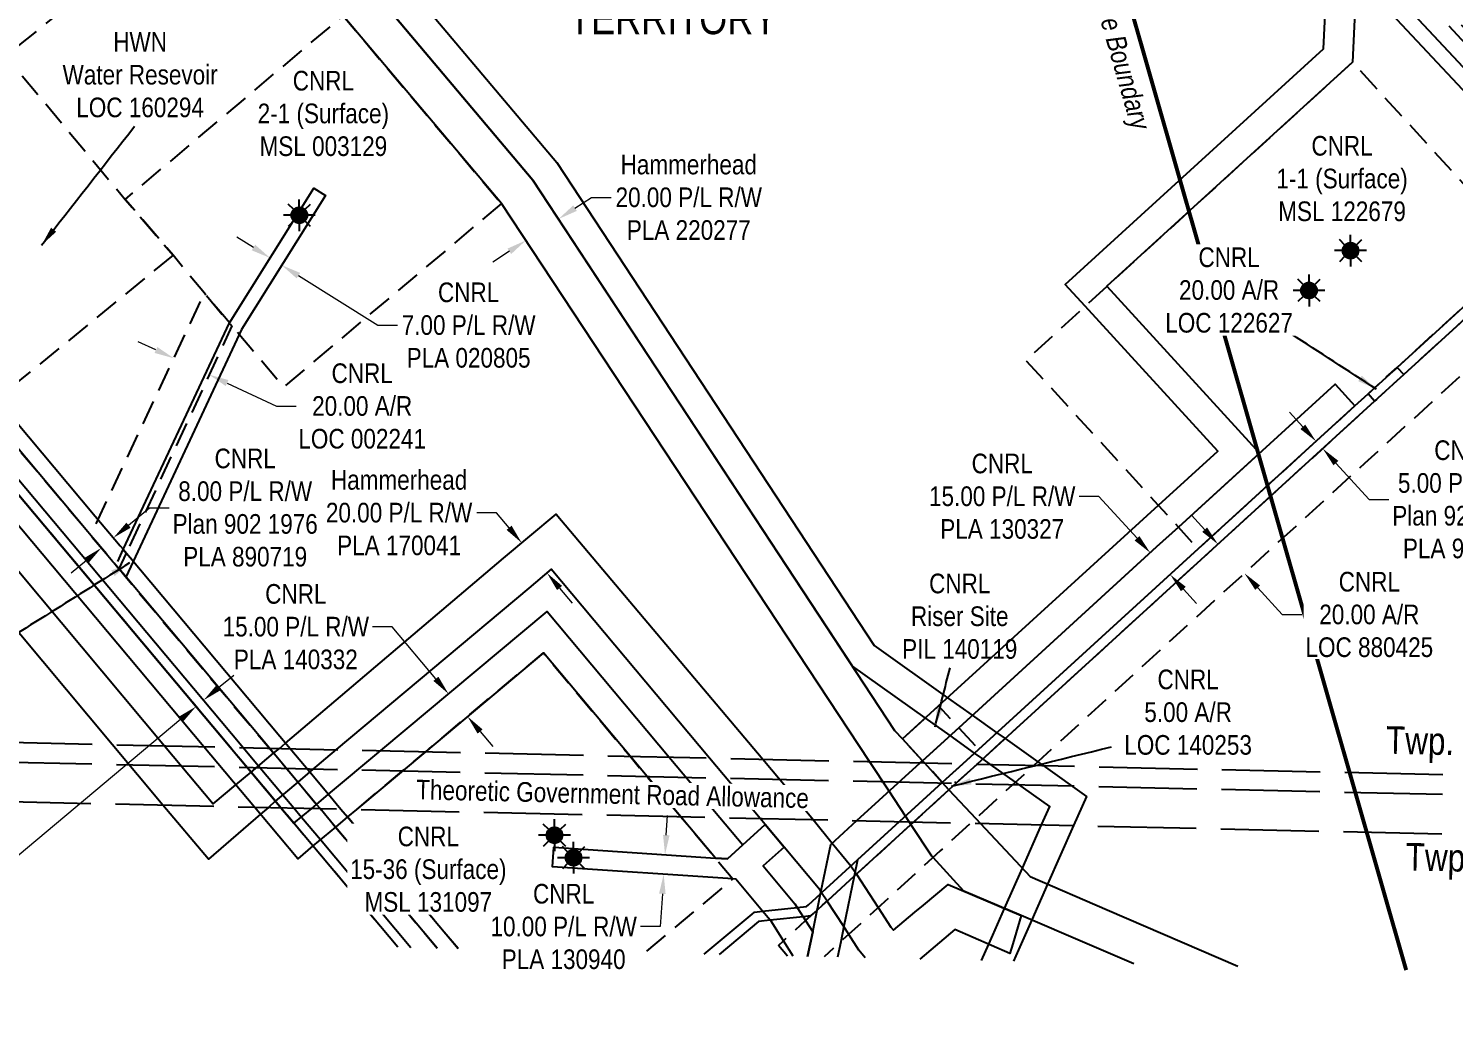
# Model space of a CAD drawing. Extents: x 402981 to 415543, y 6059617 to 6063944.
# Drawn here: x 405491 to 406216, y 6059617 to 6060123 of the extents above; entities that cross this region are included whole.
import ezdxf

# ---------------------------------------------------------------- set-up
doc = ezdxf.new("R2010")
doc.units = 0
doc.header["$LTSCALE"] = 5
doc.header["$PDMODE"] = 34
doc.header["$PDSIZE"] = 5
for name, pattern in [('DASHDOT2', [12.7, 6.35, -3.175, 0, -3.175]), ('foc-ACCESSROAD', [3.75, 2.5, -1.25]), ('foc-UNSURVEYED', [12.5, 10, -2.5])]:
    doc.linetypes.add(name, pattern=pattern)
doc.layers.get('Defpoints').update_dxf_attribs({"color": 9})
for name, color, linetype in [('AS-WILDLIFE', 131, 'DASHDOT2'), ('D-TXT', 6, 'Continuous'), ('F-AR', 190, 'foc-ACCESSROAD'), ('F-RW', 190, 'Continuous'), ('F-WS', 190, 'foc-ACCESSROAD'), ('F-WS-S', 190, 'Continuous'), ('L-ROAD-T', 7, 'Continuous'), ('L-UNS-T', 3, 'Continuous'), ('L-USEC', 7, 'foc-UNSURVEYED')]:
    doc.layers.add(name, color=color, linetype=linetype)
for name, color, linetype, lineweight in [('F-AR-T', 190, 'Continuous', 9), ('F-RW-T', 190, 'Continuous', 9), ('F-WS-T', 190, 'Continuous', 9)]:
    doc.layers.add(name, color=color, linetype=linetype, lineweight=lineweight)
doc.styles.add('240', font='ARIALN.TTF', dxfattribs={"height": 30})
doc.styles.add('80CG', font='ARIALN.TTF', dxfattribs={"height": 10})
doc.styles.add('80L', font='ARIALN.TTF', dxfattribs={"height": 10})
doc.dimstyles.new('Compass 5 000', dxfattribs={"dimscale": 5, "dimtxt": 9, "dimasz": 2, "dimexe": 0.2, "dimexo": 0.0625, "dimgap": 0.5, "dimtad": 0, "dimtih": 1, "dimtoh": 1, "dimzin": 0, "dimdsep": 46, "dimtxsty": '80CG', "dimcen": 0.1, "dimse1": 1, "dimse2": 1, "dimclrd": 256, "dimclrt": 256, "dimaunit": 1, "dimadec": 4, "dimazin": 0, "dimtfac": 0.06, "dimtofl": 0, "dimtmove": 0, "dimatfit": 1, "dimfxl": 0.2, "dimtolj": 1, "dimtzin": 0, "dimlwd": -1, "dimarcsym": 0})

# ---------------------------------------------------------------- blocks, each defined once
blk = doc.blocks.new('*D529')
at = {"layer": 'Defpoints', "color": 0, "transparency": 16777216}
for p in [(405561.64, 6059947.38), (405583.08, 6059946.35), (405579.66, 6059938.99)]:
    blk.add_point(p, dxfattribs=at)
at = {"layer": 'F-AR-T', "transparency": 16777216}
for p, q in [((405555.99, 6059958.95), (405546.92, 6059963.17)), ((405592.15, 6059942.13), (405617.39, 6059930.38)), ((405617.39, 6059930.38), (405627.39, 6059930.38))]:
    blk.add_line(p, q, dxfattribs=at)
for points in [[(405556.69, 6059960.46), (405555.29, 6059957.44), (405565.06, 6059954.73)], [(405592.85, 6059943.64), (405591.45, 6059940.62), (405583.08, 6059946.35)]]:
    blk.add_solid(points, dxfattribs=at)
at = {"layer": 'F-AR-T', "transparency": 16777216, "insert": (405660.9, 6059930.38), "char_height": 10, "attachment_point": 5, "style": '80CG'}
blk.add_mtext('\\A1;CNRL\\P20.00 A/R\\PLOC 002241', dxfattribs=at)
blk = doc.blocks.new('*D546')
at = {"layer": 'Defpoints', "color": 0, "transparency": 16777216}
for p in [(405557.37, 6059800.08), (405561.2, 6059803.29), (405580.2, 6059780.64)]:
    blk.add_point(p, dxfattribs=at)
at = {"layer": 'F-RW-T', "color": 14, "transparency": 16777216}
for p, q in [((405587.86, 6059787.06), (405595.52, 6059793.49)), ((405568.7, 6059771), (405475.74, 6059693.05)), ((405475.74, 6059693.05), (405465.74, 6059693.05))]:
    blk.add_line(p, q, dxfattribs=at)
for points in [[(405586.79, 6059788.34), (405588.93, 6059785.79), (405580.2, 6059780.64)], [(405567.63, 6059772.28), (405569.77, 6059769.72), (405576.36, 6059777.43)]]:
    blk.add_solid(points, dxfattribs=at)
at = {"layer": 'F-RW-T', "color": 14, "transparency": 16777216, "insert": (405413.86, 6059693.05), "char_height": 10, "attachment_point": 5, "style": '80CG'}
blk.add_mtext('\\A1;Hammerhead\\P5.00 Waterline R/W\\PLOC 210892', dxfattribs=at)
blk = doc.blocks.new('*D562')
at = {"layer": 'Defpoints', "color": 0, "transparency": 16777216}
for p in [(406094.26, 6059858.17), (406096.35, 6059860.08), (406107.75, 6059843.41)]:
    blk.add_point(p, dxfattribs=at)
at = {"layer": 'F-AR-T', "transparency": 16777216}
for p, q in [((406089.61, 6059867.46), (406082.86, 6059874.85)), ((406116.58, 6059837.93), (406129.07, 6059824.26)), ((406129.07, 6059824.26), (406139.07, 6059824.26))]:
    blk.add_line(p, q, dxfattribs=at)
for points in [[(406090.84, 6059868.59), (406088.38, 6059866.34), (406096.35, 6059860.08)], [(406117.81, 6059839.06), (406115.35, 6059836.81), (406109.84, 6059845.31)]]:
    blk.add_solid(points, dxfattribs=at)
at = {"layer": 'F-AR-T', "transparency": 16777216, "insert": (406173.4, 6059824.26), "char_height": 10, "attachment_point": 5, "style": '80CG', "bg_fill": 3, "box_fill_scale": 1.1, "bg_fill_color": 256, "bg_fill_true_color": 13158600, "bg_fill_transparency": 0}
blk.add_mtext('\\A1;CNRL\\P20.00 A/R\\PLOC 880425', dxfattribs=at)
blk = doc.blocks.new('*D582')
at = {"layer": 'Defpoints', "color": 0, "transparency": 16777216}
for p in [(405619.99, 6060002.1), (405607.01, 6059994.54), (405612.94, 6059990.83)]:
    blk.add_point(p, dxfattribs=at)
at = {"layer": 'F-RW-T', "transparency": 16777216}
for p, q in [((405605.57, 6060011.11), (405597.09, 6060016.41)), ((405628.47, 6059996.8), (405668.82, 6059971.57)), ((405668.82, 6059971.57), (405678.82, 6059971.57))]:
    blk.add_line(p, q, dxfattribs=at)
for points in [[(405606.46, 6060012.52), (405604.69, 6060009.7), (405614.05, 6060005.81)], [(405629.35, 6059998.21), (405627.58, 6059995.39), (405619.99, 6060002.1)]]:
    blk.add_solid(points, dxfattribs=at)
at = {"layer": 'F-RW-T', "transparency": 16777216, "insert": (405715.07, 6059971.57), "char_height": 10, "attachment_point": 5, "style": '80CG'}
blk.add_mtext('\\A1;CNRL\\P7.00 P/L R/W\\PPLA 020805', dxfattribs=at)
blk = doc.blocks.new('*D594')
at = {"layer": 'Defpoints', "color": 0, "transparency": 16777216}
for p in [(406061.93, 6059855.7), (406047.93, 6059842.92), (406058.03, 6059831.85)]:
    blk.add_point(p, dxfattribs=at)
at = {"layer": 'F-RW-T', "transparency": 16777216}
for p, q in [((406035.68, 6059884.44), (406025.68, 6059884.44)), ((406055.18, 6059863.09), (406035.68, 6059884.44)), ((406078.78, 6059837.25), (406085.52, 6059829.87))]:
    blk.add_line(p, q, dxfattribs=at)
for points in [[(406056.41, 6059864.21), (406053.95, 6059861.96), (406061.93, 6059855.7)], [(406080.01, 6059838.38), (406077.55, 6059836.13), (406072.03, 6059844.64)]]:
    blk.add_solid(points, dxfattribs=at)
at = {"layer": 'F-RW-T', "transparency": 16777216, "insert": (405986.59, 6059884.44), "char_height": 10, "attachment_point": 5, "style": '80CG'}
blk.add_mtext('\\A1;CNRL\\P15.00 P/L R/W\\PPLA 130327', dxfattribs=at)
blk = doc.blocks.new('*D607')
at = {"layer": 'Defpoints', "color": 0, "transparency": 16777216}
for p in [(405733.17, 6059807.63), (405742.81, 6059796.13), (405704.84, 6059783.89)]:
    blk.add_point(p, dxfattribs=at)
at = {"layer": 'F-RW-T', "transparency": 16777216}
for p, q in [((405676.22, 6059818.04), (405666.22, 6059818.04)), ((405698.42, 6059791.55), (405676.22, 6059818.04)), ((405720.9, 6059764.73), (405727.33, 6059757.06))]:
    blk.add_line(p, q, dxfattribs=at)
for points in [[(405699.7, 6059792.62), (405697.14, 6059790.48), (405704.84, 6059783.89)], [(405722.18, 6059765.8), (405719.63, 6059763.65), (405714.48, 6059772.39)]]:
    blk.add_solid(points, dxfattribs=at)
at = {"layer": 'F-RW-T', "transparency": 16777216, "insert": (405627.14, 6059818.04), "char_height": 10, "attachment_point": 5, "style": '80CG'}
blk.add_mtext('\\A1;CNRL\\P15.00 P/L R/W\\PPLA 140332', dxfattribs=at)
blk = doc.blocks.new('*D616')
at = {"layer": 'Defpoints', "color": 0, "transparency": 16777216}
for p in [(405740.1, 6059859.11), (405742.08, 6059860.76), (405752.94, 6059843.79)]:
    blk.add_point(p, dxfattribs=at)
at = {"layer": 'F-RW-T', "transparency": 16777216}
for p, q in [((405729.23, 6059876.09), (405719.23, 6059876.09)), ((405735.65, 6059868.43), (405729.23, 6059876.09)), ((405761.35, 6059837.78), (405767.77, 6059830.12))]:
    blk.add_line(p, q, dxfattribs=at)
for points in [[(405736.93, 6059869.5), (405734.37, 6059867.36), (405742.08, 6059860.76)], [(405762.62, 6059838.85), (405760.07, 6059836.71), (405754.92, 6059845.45)]]:
    blk.add_solid(points, dxfattribs=at)
at = {"layer": 'F-RW-T', "transparency": 16777216, "insert": (405679.69, 6059876.09), "char_height": 10, "attachment_point": 5, "style": '80CG'}
blk.add_mtext('\\A1;Hammerhead\\P20.00 P/L R/W\\PPLA 170041', dxfattribs=at)
blk = doc.blocks.new('*D644')
at = {"layer": 'Defpoints', "color": 0, "transparency": 16777216}
for p in [(405534.34, 6059863.33), (405544.87, 6059850.77), (405538.74, 6059845.63)]:
    blk.add_point(p, dxfattribs=at)
at = {"layer": 'F-RW-T', "transparency": 16777216}
for p, q in [((405542.01, 6059869.75), (405552.64, 6059878.67)), ((405552.64, 6059878.67), (405562.64, 6059878.67)), ((405520.55, 6059851.76), (405512.89, 6059845.34))]:
    blk.add_line(p, q, dxfattribs=at)
for points in [[(405540.93, 6059871.03), (405543.08, 6059868.47), (405534.34, 6059863.33)], [(405519.48, 6059853.04), (405521.62, 6059850.48), (405528.21, 6059858.19)]]:
    blk.add_solid(points, dxfattribs=at)
at = {"layer": 'F-RW-T', "transparency": 16777216, "insert": (405601.38, 6059878.67), "char_height": 10, "attachment_point": 5, "style": '80CG'}
blk.add_mtext('\\A1;CNRL\\P8.00 P/L R/W\\PPlan 902 1976\\PPLA 890719', dxfattribs=at)
blk = doc.blocks.new('*D647')
at = {"layer": 'Defpoints', "color": 0, "transparency": 16777216}
for p in [(406142.87, 6059909.34), (406149.65, 6059908.76), (406146.24, 6059905.65)]:
    blk.add_point(p, dxfattribs=at)
at = {"layer": 'F-RW-T', "transparency": 16777216}
for p, q in [((406139.54, 6059919.84), (406132.79, 6059927.22)), ((406156.4, 6059901.38), (406173.31, 6059882.86)), ((406173.31, 6059882.86), (406183.31, 6059882.86))]:
    blk.add_line(p, q, dxfattribs=at)
for points in [[(406140.77, 6059920.96), (406138.31, 6059918.71), (406146.28, 6059912.45)], [(406157.63, 6059902.5), (406155.16, 6059900.26), (406149.65, 6059908.76)]]:
    blk.add_solid(points, dxfattribs=at)
at = {"layer": 'F-RW-T', "transparency": 16777216, "insert": (406222.01, 6059882.86), "char_height": 10, "attachment_point": 5, "style": '80CG'}
blk.add_mtext('\\A1;CNRL\\P5.00 P/L R/W\\PPlan 922 0802\\PPLA 900203', dxfattribs=at)
blk = doc.blocks.new('*D658')
at = {"layer": 'Defpoints', "color": 0, "transparency": 16777216}
for p in [(405789.14, 6059703.8), (405788.46, 6059693.82), (405814.32, 6059692.07)]:
    blk.add_point(p, dxfattribs=at)
at = {"layer": 'F-RW-T', "transparency": 16777216}
for p, q in [((405815.67, 6059712.03), (405816.35, 6059722)), ((405813.65, 6059682.1), (405812.52, 6059665.41)), ((405812.52, 6059665.41), (405802.52, 6059665.41))]:
    blk.add_line(p, q, dxfattribs=at)
for points in [[(405814.01, 6059712.14), (405817.33, 6059711.91), (405815, 6059702.05)], [(405811.98, 6059682.21), (405815.31, 6059681.98), (405814.32, 6059692.07)]]:
    blk.add_solid(points, dxfattribs=at)
at = {"layer": 'F-RW-T', "transparency": 16777216, "insert": (405763.43, 6059665.41), "char_height": 10, "attachment_point": 5, "style": '80CG'}
blk.add_mtext('\\A1;CNRL\\P10.00 P/L R/W\\PPLA 130940', dxfattribs=at)
blk = doc.blocks.new('GAS')
h = blk.add_hatch(color=255)
h.dxf.hatch_style = 1
edge = h.paths.add_edge_path()
edge.add_arc((0, 0), 0.9, 0, 360)
for p, q in [((0, 0.81), (0, 1.62)), ((-0.81, 0), (-1.62, 0)), ((-0.57, 0.57), (-1.14, 1.14)), ((0.57, 0.57), (1.14, 1.14)), ((1.62, 0), (0.81, 0)), ((-0.57, -0.57), (-1.14, -1.14)), ((0, -0.81), (0, -1.62)), ((1.14, -1.14), (0.57, -0.57))]:
    blk.add_line(p, q)
blk.add_circle((0, 0), 0.8)
blk = doc.blocks.new('*D807')
at = {"layer": 'Defpoints', "color": 0, "transparency": 16777216}
for p in [(405760.83, 6060025.64), (405764.31, 6060020.36), (405747.63, 6060009.4)]:
    blk.add_point(p, dxfattribs=at)
at = {"layer": 'F-RW-T', "transparency": 16777216}
for p, q in [((405769.19, 6060031.13), (405777.55, 6060036.62)), ((405777.55, 6060036.62), (405787.55, 6060036.62)), ((405735.8, 6060009.2), (405727.45, 6060003.71))]:
    blk.add_line(p, q, dxfattribs=at)
for points in [[(405768.28, 6060032.52), (405770.11, 6060029.74), (405760.83, 6060025.64)], [(405734.89, 6060010.59), (405736.72, 6060007.8), (405744.16, 6060014.69)]]:
    blk.add_solid(points, dxfattribs=at)
at = {"layer": 'F-RW-T', "transparency": 16777216, "insert": (405827.09, 6060036.62), "char_height": 10, "attachment_point": 5, "style": '80CG'}
blk.add_mtext('\\A1;Hammerhead\\P20.00 P/L R/W\\PPLA 220277', dxfattribs=at)

msp = doc.modelspace()

# ---------------------------------------------------------------- linework, layer by layer
at = {"layer": 'AS-WILDLIFE', "const_width": 2, "flags": 128}
msp.add_lwpolyline([(406192.141, 6059643.266), (406010.929, 6060276.587), (406003.556, 6060330.98)], dxfattribs=at)
at = {"layer": 'F-AR', "color": 160, "flags": 128}
msp.add_lwpolyline([(406382.674, 6060114.795), (406296.228, 6060035.875), (406124.9, 6060219.001), (406118.327, 6060212.851), (405811.529, 6060540.756), (405647.636, 6060405.378), (405620.999, 6060434.294), (405616.125, 6060449.796), (405622.265, 6060461.476), (405712.983, 6060537.918), (405716.203, 6060534.096), (405626.086, 6060458.46), (405621.496, 6060449.272), (405625.25, 6060436.662), (405647.766, 6060412.595), (405811.983, 6060546.283), (406118.562, 6060219.915), (406125.135, 6060226.065), (406296.505, 6060042.895), (406382.817, 6060121.693)], dxfattribs=at)
at = {"layer": 'F-AR', "flags": 128}
for points in [[(405679.092, 6059654.914), (405635.845, 6059706.491), (405626.205, 6059717.988), (405619.518, 6059725.958), (405616.565, 6059729.482), (405593.734, 6059756.709), (405476.397, 6059896.651), (405347.906, 6060049.885), (405328.634, 6060072.871), (405312.535, 6060092.072), (405311.571, 6060093.224), (405303.271, 6060103.121), (405300.343, 6060106.614), (405290.029, 6060118.915), (405277.658, 6060133.661), (405265.525, 6060148.139), (405272.943, 6060162.626), (405276.998, 6060157.789), (405285.972, 6060147.087), (405292.5, 6060139.3), (405299.666, 6060130.753), (405308.683, 6060120), (405315.149, 6060112.288), (405318.524, 6060108.263), (405373.54, 6060042.65), (405383.287, 6060031.022), (405396.52, 6060015.244), (405406.158, 6060003.75), (405476.873, 6059919.417), (405521.349, 6059866.373), (405534.086, 6059851.182), (405535.502, 6059849.493), (405539.044, 6059845.27), (405539.483, 6059844.746), (405544.441, 6059838.833), (405613.681, 6059756.26), (405628.057, 6059739.113), (405637.696, 6059727.618), (405639.46, 6059725.509), (405643.965, 6059720.142), (405647.341, 6059716.115), (405699.036, 6059654.461)], [(405877.247, 6059650.415), (405872.713, 6059655.829), (405875.283, 6059658.177), (405886.529, 6059668.447), (405889.206, 6059670.893), (405892.433, 6059673.839), (405894.885, 6059676.08), (405897.773, 6059678.718), (405911.277, 6059691.05), (405941.563, 6059718.705), (405959.472, 6059735.068), (405963.164, 6059738.44), (405973.802, 6059748.151), (406176.105, 6059932.924), (406190.869, 6059946.411), (406255.859, 6060005.771), (406280.869, 6060028.613), (406286.173, 6060033.458), (406296.505, 6060042.895), (406311.618, 6060056.699), (406382.817, 6060121.727)], [(406378.359, 6059906.37), (406310.003, 6059978.668), (406284.904, 6060005.215), (406280.297, 6060001.007), (406269.346, 6059991.004), (406171.008, 6059901.184), (406002.743, 6059747.501), (405970.503, 6059718.054), (405955.06, 6059703.957), (405904.407, 6059657.693), (405895.977, 6059649.99)]]:
    msp.add_lwpolyline(points, dxfattribs=at)
for points in [[(405564.65, 6060007.163), (405477.213, 6059935.742), (405475.086, 6059934.001), (405412.322, 6060008.859), (405406.158, 6060003.75), (405396.52, 6060015.245), (405402.66, 6060020.383), (405389.381, 6060036.216), (405479.462, 6060108.666), (405480.791, 6060107.071), (405540.334, 6060035.632), (405564.65, 6060007.163)], [(405540.845, 6059855.571), (405537.12, 6059847.564), (405535.594, 6059849.385), (405534.086, 6059851.182), (405522.844, 6059864.59), (405526.587, 6059872.579), (405580.586, 6059987.829), (405590.786, 6059975.776), (405593.367, 6059972.721), (405594.648, 6059971.203), (405540.845, 6059855.571)], [(406190.868, 6059946.412), (406176.105, 6059932.924), (406172.734, 6059936.613), (406187.497, 6059950.1), (406190.868, 6059946.412)], [(405963.165, 6059738.44), (405959.472, 6059735.067), (405956.102, 6059738.755), (405959.795, 6059742.129), (405963.165, 6059738.44)]]:
    msp.add_lwpolyline(points, close=True, dxfattribs=at)
at = {"layer": 'F-RW'}
for points in [[(405146.559, 6061365.762), (405211.312, 6060998.936), (405236.588, 6060861.443), (405241.138, 6060836.695), (405279.365, 6060628.772), (405292.376, 6060557.959), (405310.44, 6060459.662), (405348.943, 6060467.401), (405485.77, 6060345.535), (405488.278, 6060343.301), (405495.975, 6060336.446), (405522.367, 6060312.94), (405747.825, 6060045.441), (405931.847, 6059765.325), (405935.828, 6059760.95), (405945.993, 6059749.822), (405946.97, 6059748.753), (405956.102, 6059738.756), (405959.472, 6059735.068), (405973.144, 6059720.466), (405975.5, 6059717.942), (406000.847, 6059690.876), (406040, 6059673.927), (406106.541, 6059645.209)], [(406256.934, 6060053), (406166.816, 6060149.315), (405803.337, 6060537.805), (405803.861, 6060546.449), (405805.134, 6060567.466), (406055.814, 6060777.53), (406061.094, 6060781.955), (406133.574, 6060842.692), (406145.072, 6060852.327), (406157.292, 6060862.565), (406172.91, 6060875.657), (406180.722, 6060882.207), (406188.499, 6060888.722), (406300.621, 6060982.681)], [(406300.401, 6060972.062), (406192.439, 6060881.586), (406184.646, 6060875.056), (406176.834, 6060868.509), (406161.215, 6060855.415), (406150.211, 6060846.195), (406138.715, 6060836.562), (405812.91, 6060563.547), (405811.864, 6060546.269), (405811.529, 6060540.756), (406281.082, 6060038.9)], [(406281.081, 6060038.9), (405811.529, 6060540.756), (405811.864, 6060546.269), (405812.91, 6060563.547), (406138.716, 6060836.56), (406150.212, 6060846.194), (406161.215, 6060855.414), (406176.834, 6060868.508), (406184.647, 6060875.054), (406192.44, 6060881.584), (406300.401, 6060972.062)], [(405293.395, 6060635.388), (405307.681, 6060557.615), (405315.011, 6060517.721), (405486.182, 6060365.255), (405501.053, 6060352.008), (405508.75, 6060345.153), (405533.138, 6060323.43), (405759.884, 6060054.396), (405921.416, 6059808.52), (405958.778, 6059781.952), (405971.372, 6059772.997), (405983.865, 6059764.113), (405988.034, 6059761.149), (406004.706, 6059749.293), (406007.364, 6059747.395), (406029.429, 6059731.712), (406022.877, 6059716.877), (406009.694, 6059687.045), (406001.627, 6059668.786), (405995.576, 6059655.09), (405993.537, 6059650.475), (405992.356, 6059647.802)], [(406053.499, 6059646.414), (406032.117, 6059655.645), (406029.82, 6059656.635), (405996.226, 6059671.115), (405967.034, 6059683.436), (405951.372, 6059700.589), (405950.808, 6059701.207), (405940.134, 6059717.4), (405939.233, 6059718.757), (405937.349, 6059721.623), (405928.996, 6059734.293), (405919.044, 6059749.381), (405731.745, 6060033.504), (405651.192, 6060129.07), (405508.005, 6060298.956), (405485.221, 6060319.254), (405478.949, 6060324.841), (405471.254, 6060331.697), (405343.157, 6060445.822), (405294.477, 6060436.012), (405271.972, 6060558.417), (405259.706, 6060625.135)], [(405976.123, 6059648.17), (405979.767, 6059656.421), (405981.802, 6059661.028), (405987.823, 6059674.661), (405996.864, 6059695.129), (406006.633, 6059717.242), (406010.763, 6059726.598), (405993.385, 6059738.954), (405980.657, 6059747.995), (405976.712, 6059750.809), (405972.544, 6059753.773), (405960.048, 6059762.656), (405947.452, 6059771.612), (405910.415, 6059797.947), (405747.825, 6060045.441), (405522.367, 6060312.94), (405495.975, 6060336.446), (405488.278, 6060343.301), (405485.77, 6060345.535), (405348.942, 6060467.4), (405301.205, 6060509.918), (405292.377, 6060557.959), (405279.366, 6060628.772)], [(406166.816, 6060149.316), (406164.823, 6060105.445), (406039.9, 6059991.361), (406117.471, 6059906.435), (406076.232, 6059868.769), (406065.164, 6059858.661), (405964.439, 6059766.667), (405964.439, 6059766.667), (405945.993, 6059749.82), (405935.799, 6059760.975), (405954.248, 6059777.818), (406066.108, 6059879.897), (406096.224, 6059907.463), (406028.837, 6059981.242), (406018.686, 6059992.357), (406150.122, 6060112.331), (406151.546, 6060143.686)], [(406382.817, 6060121.727), (406311.618, 6060056.699), (406296.505, 6060042.895), (406286.173, 6060033.458), (406280.869, 6060028.613), (406255.859, 6060005.771), (406190.868, 6059946.412), (406176.105, 6059932.924), (405973.802, 6059748.151), (405963.165, 6059738.44), (405959.472, 6059735.067), (405941.563, 6059718.705), (405911.278, 6059691.049), (405897.773, 6059678.717), (405894.885, 6059676.079), (405892.433, 6059673.839), (405889.206, 6059670.893), (405885.249, 6059670.461), (405868.525, 6059668.637), (405862.522, 6059667.983), (405842.509, 6059651.204)], [(405834.932, 6059651.376), (405859.31, 6059671.815), (405860.471, 6059672.788), (405864.684, 6059673.247), (405882.261, 6059675.163), (405887.039, 6059675.684), (405887.985, 6059676.548), (405894.151, 6059682.178), (405895.052, 6059683), (405912.994, 6059699.386), (405934.333, 6059718.867), (405956.102, 6059738.755), (405959.795, 6059742.129), (405966.566, 6059748.314), (405974.548, 6059755.603), (406086.337, 6059857.702), (406166.075, 6059930.532), (406172.734, 6059936.613), (406187.497, 6059950.1), (406252.488, 6060009.462)], [(405887.562, 6059650.181), (405890.149, 6059662.748), (405892.433, 6059673.839), (405892.922, 6059676.213), (405894.151, 6059682.178), (405894.499, 6059683.87), (405899.301, 6059707.179), (405912.641, 6059719.355), (405944.883, 6059748.801), (405945.993, 6059749.819), (405964.44, 6059766.666), (406065.164, 6059858.662), (406076.231, 6059868.769), (406155.959, 6059941.589), (406166.075, 6059930.532), (406086.337, 6059857.702), (405974.548, 6059755.603), (405966.566, 6059748.314), (405959.795, 6059742.129), (405956.102, 6059738.755), (405934.333, 6059718.867), (405912.994, 6059699.386), (405911.278, 6059691.049), (405906.053, 6059665.685), (405904.407, 6059657.693), (405902.856, 6059649.834)], [(405477.127, 6059931.562), (405525.091, 6059874.361), (405537.829, 6059859.169), (405539.245, 6059857.48), (405542.787, 6059853.256), (405624.315, 6059756.02), (405634.186, 6059744.25), (405643.826, 6059732.755), (405650.1, 6059725.269), (405653.473, 6059721.248), (405709.677, 6059654.22)], [(405699.036, 6059654.461), (405647.341, 6059716.115), (405643.965, 6059720.142), (405639.46, 6059725.509), (405637.696, 6059727.619), (405628.058, 6059739.114), (405613.681, 6059756.26), (405539.043, 6059845.268), (405535.502, 6059849.492), (405534.086, 6059851.181), (405521.348, 6059866.372), (405476.873, 6059919.417)], [(405476.398, 6059896.651), (405593.734, 6059756.709), (405616.565, 6059729.482), (405619.519, 6059725.958), (405626.205, 6059717.988), (405635.296, 6059725.603), (405637.696, 6059727.619), (405643.826, 6059732.755), (405670.355, 6059754.981), (405754.97, 6059825.897), (405817.175, 6059751.674), (405842.95, 6059720.923), (405854.569, 6059707.069), (405846.718, 6059699.901), (405840.683, 6059700.31), (405823.019, 6059721.373), (405797.239, 6059752.123), (405753.109, 6059804.767), (405693.111, 6059754.469), (405658.06, 6059725.089), (405653.473, 6059721.249), (405647.341, 6059716.115), (405635.844, 6059706.491), (405628.081, 6059699.992), (405618.447, 6059711.488), (405608.811, 6059722.984), (405606.061, 6059726.262), (405580.289, 6059757.013), (405476.078, 6059881.361)], [(405475.602, 6059858.54), (405560.33, 6059757.464), (405585.112, 6059727.904), (405596.603, 6059737.547), (405604.351, 6059744.049), (405615.837, 6059753.688), (405618.771, 6059756.146), (405621.887, 6059758.812), (405732.81, 6059852.996), (405759.575, 6059875.439), (405864.807, 6059750.602), (405881.585, 6059730.708), (405890.415, 6059719.855), (405900.129, 6059707.935), (405909.608, 6059696.293), (405909.923, 6059695.906), (405911.711, 6059693.155), (405912.408, 6059692.082), (405923.454, 6059675.09), (405929.913, 6059665.154), (405931.219, 6059663.567), (405942.043, 6059672.729), (405946.45, 6059676.357), (405959.002, 6059686.826), (405996.226, 6059671.115), (405991.92, 6059656.706), (405990.455, 6059651.804), (405962.482, 6059663.886), (405944.592, 6059648.886)], [(405916.893, 6059649.515), (405913.705, 6059653.387), (405908.493, 6059661.425), (405906.001, 6059665.431), (405897.463, 6059678.433), (405894.706, 6059682.685), (405894.364, 6059683.213), (405893.873, 6059683.97), (405875.576, 6059705.937), (405865.966, 6059717.475), (405863.456, 6059720.462), (405837.681, 6059751.212), (405757.142, 6059847.309), (405745.654, 6059837.677), (405647.648, 6059755.494), (405634.543, 6059744.511), (405634.2, 6059744.227), (405628.113, 6059739.013), (405616.682, 6059729.343), (405613.208, 6059726.1), (405609.138, 6059722.593), (405582.652, 6059699.742), (405559.535, 6059727.312), (405533.753, 6059758.064), (405474.968, 6059828.182)], [(405880.27, 6059650.346), (405875.283, 6059658.177), (405868.936, 6059668.144), (405868.525, 6059668.637), (405864.684, 6059673.247), (405851.07, 6059689.584), (405849.521, 6059689.694), (405757.67, 6059695.903), (405758.345, 6059705.881), (405840.683, 6059700.31), (405846.718, 6059699.901), (405854.569, 6059707.069), (405865.966, 6059717.475), (405875.576, 6059705.937), (405865, 6059696.291), (405881.083, 6059677.017), (405882.261, 6059675.163), (405885.249, 6059670.461), (405886.528, 6059668.447), (405890.149, 6059662.749), (405887.561, 6059650.181)]]:
    msp.add_lwpolyline(points, dxfattribs=at)
msp.add_lwpolyline([(405598.335, 6059966.819), (405544.387, 6059851.348), (405542.787, 6059853.256), (405540.845, 6059855.571), (405539.369, 6059857.332), (405593.367, 6059972.721), (405636.272, 6060041.356), (405642.208, 6060037.646), (405599.528, 6059969.371), (405598.335, 6059966.819)], close=True, dxfattribs=at)
at = {"layer": 'F-RW', "color": 14}
for points in [[(405480.055, 6059900.068), (405598.828, 6059758.418), (405600.382, 6059756.559), (405608.181, 6059747.264), (405620.5, 6059732.572), (405626.167, 6059725.808), (405630.037, 6059721.198), (405639.676, 6059709.7), (405685.741, 6059654.763)], [(405679.092, 6059654.914), (405635.845, 6059706.491), (405626.205, 6059717.988), (405619.519, 6059725.958), (405616.624, 6059729.413), (405604.351, 6059744.049), (405594.999, 6059755.202), (405593.734, 6059756.709), (405476.398, 6059896.651)]]:
    msp.add_lwpolyline(points, dxfattribs=at)
at = {"layer": 'F-WS', "flags": 128}
for points in [[(405389.381, 6060036.216), (405383.291, 6060031.02), (405379.166, 6060035.939), (405373.531, 6060042.659), (405379.628, 6060047.855), (405387.416, 6060054.407), (405335.163, 6060116.733), (405334.735, 6060132.497), (405334.488, 6060141.652), (405446.448, 6060235.566), (405482.579, 6060192.739), (405523.519, 6060144.109), (405480.847, 6060109.78), (405479.462, 6060108.666), (405389.381, 6060036.216)], [(405731.745, 6060033.504), (405620.886, 6059940.065), (405598.335, 6059966.819), (405594.7, 6059971.139), (405593.367, 6059972.721), (405590.786, 6059975.776), (405580.598, 6059987.839), (405564.65, 6060007.163), (405540.334, 6060035.632), (405651.194, 6060129.072), (405731.745, 6060033.504)], [(406166.075, 6059930.532), (406086.337, 6059857.702), (406076.231, 6059868.769), (406066.123, 6059879.844), (405998.681, 6059953.701), (406164.823, 6060105.445), (406242.359, 6060020.527), (406252.488, 6060009.462), (406187.497, 6059950.1), (406172.734, 6059936.613), (406166.075, 6059930.532)], [(405544.387, 6059851.348), (405540.643, 6059843.362), (405539.483, 6059844.746), (405539.044, 6059845.27), (405537.12, 6059847.564), (405535.61, 6059849.364), (405539.329, 6059857.379), (405540.845, 6059855.571), (405542.787, 6059853.256), (405544.387, 6059851.348)], [(405959.795, 6059742.129), (405956.102, 6059738.755), (405946.961, 6059748.755), (405945.993, 6059749.819), (405935.801, 6059760.969), (405954.249, 6059777.813), (405964.44, 6059766.666), (405974.548, 6059755.603), (405966.566, 6059748.314), (405959.795, 6059742.129)]]:
    msp.add_lwpolyline(points, close=True, dxfattribs=at)
msp.add_lwpolyline([(405709.677, 6059654.22), (405653.473, 6059721.248), (405658.06, 6059725.089), (405693.111, 6059754.469), (405753.109, 6059804.767), (405797.239, 6059752.123), (405823.021, 6059721.373), (405840.683, 6059700.31), (405849.529, 6059689.703), (405804.631, 6059652.064)], dxfattribs=at)
at = {"layer": 'L-USEC'}
for p, q in [((405473.532, 6059759.424), (406274.922, 6059741.391)), ((405473.355, 6059749.382), (406274.714, 6059731.351)), ((405472.903, 6059729.267), (406274.298, 6059711.235))]:
    msp.add_line(p, q, dxfattribs=at)

# ---------------------------------------------------------------- block references
at = {"layer": 'F-WS-S', "xscale": 5.000000000000001, "yscale": 5.000000000000001, "zscale": 5.000000000000001}
for p in [(405628.923, 6060027.537), (406163.831, 6060009.516), (405758.77, 6059711.941), (405768.466, 6059700.497)]:
    msp.add_blockref('GAS', p, dxfattribs=at)

# ---------------------------------------------------------------- texts
at = {"layer": 'AS-WILDLIFE', "insert": (406024.994, 6060179.556), "char_height": 10, "attachment_point": 5, "rotation": 285.967453, "style": '240'}
msp.add_mtext_dynamic_manual_height_columns('{\\fArial Narrow|b0|i1|c0|p34;Key Wildlife and Biodiversity Zone Boundary}', width=226.1239, gutter_width=44.981, heights=[0], dxfattribs=at)
at = {"layer": 'D-TXT', "color": 3, "char_height": 14, "attachment_point": 1, "rotation": 358.710927, "style": '80L'}
for s, width, insert in [('Twp. 66', 56.37421, (406182.037, 6059767.469)), ('Twp. 65', 56.49831, (406192.044, 6059708.064))]:
    msp.add_mtext_dynamic_manual_height_columns(s, width=width, gutter_width=47.48, heights=[0], dxfattribs=dict(at, insert=insert))
at = {"layer": 'F-AR-T', "char_height": 10, "attachment_point": 5, "style": '80CG'}
for s, insert in [('\\A1;HWN\\PWater Resevoir\\PLOC 160294', (405547.907, 6060099.035)), ('\\A1;CNRL\\P5.00 A/R\\PLOC 140253', (406081.176, 6059774.515))]:
    msp.add_mtext(s, dxfattribs=dict(at, insert=insert))
at = {"layer": 'F-WS-T', "char_height": 10, "attachment_point": 5, "style": '80CG'}
for s, insert in [('\\A1;CNRL\\P2-1 (Surface)\\PMSL 003129', (405641.163, 6060079.306)), ('\\A1;CNRL\\P1-1 (Surface)\\PMSL 122679', (406159.514, 6060046.168)), ('\\A1;CNRL\\PRiser Site\\PPIL 140119', (405964.971, 6059823.349))]:
    msp.add_mtext(s, dxfattribs=dict(at, insert=insert))
at = {"layer": 'L-UNS-T', "color": 3, "insert": (405819.17, 6060140.943), "char_height": 16, "attachment_point": 5, "style": '80L'}
msp.add_mtext_dynamic_manual_height_columns('UNSURVEYED TERRITORY', width=126.36078, gutter_width=47.48, heights=[0], dxfattribs=at)

# ---------------------------------------------------------------- dimensions: what is measured, and where the dimension line sits
at = {"layer": 'F-AR-T'}
dim = msp.add_linear_dim(base=(405583.082, 6059946.345), p1=(405561.636, 6059947.383), p2=(405579.662, 6059938.995), angle=335.047632, text='CNRL\\P20.00 A/R\\PLOC 002241', dimstyle='Compass 5 000', dxfattribs=at)
dim.commit()
dim.dimension.update_dxf_attribs({"geometry": '*D529', "text_midpoint": (405660.899, 6059930.384), "dimtype": 161})
at = {"layer": 'F-RW-T'}
dim = msp.add_aligned_dim(p1=(405747.633, 6060009.402), p2=(405764.305, 6060020.355), distance=6.323, text='Hammerhead\\P20.00 P/L R/W\\PPLA 220277', dimstyle='Compass 5 000', dxfattribs=at)
dim.commit()
dim.dimension.update_dxf_attribs({"geometry": '*D807', "text_midpoint": (405827.089, 6060036.621)})
for base, p1, p2, angle, text, picture, middle in [((405619.987, 6060002.101), (405607.009, 6059994.543), (405612.944, 6059990.833), 327.989581, 'CNRL\\P7.00 P/L R/W\\PPLA 020805', '*D582', (405715.073, 6059971.574)), ((405534.342, 6059863.327), (405538.741, 6059845.629), (405544.872, 6059850.769), 39.978539, 'CNRL\\P8.00 P/L R/W\\PPlan 902 1976\\PPLA 890719', '*D644', (405601.376, 6059878.67)), ((406149.651, 6059908.763), (406142.868, 6059909.335), (406146.238, 6059905.645), 312.406931, 'CNRL\\P5.00 P/L R/W\\PPlan 922 0802\\PPLA 900203', '*D647', (406222.014, 6059882.859)), ((406061.926, 6059855.703), (406058.034, 6059831.853), (406047.928, 6059842.918), 132.405883, 'CNRL\\P15.00 P/L R/W\\PPLA 130327', '*D594', (405986.591, 6059884.443)), ((405742.075, 6059860.765), (405752.942, 6059843.788), (405740.097, 6059859.106), 129.97959, 'Hammerhead\\P20.00 P/L R/W\\PPLA 170041', '*D616', (405679.686, 6059876.09)), ((405704.844, 6059783.887), (405742.806, 6059796.13), (405733.171, 6059807.627), 129.96609, 'CNRL\\P15.00 P/L R/W\\PPLA 140332', '*D607', (405627.138, 6059818.036)), ((405814.322, 6059692.074), (405789.135, 6059703.797), (405788.461, 6059693.822), 266.1327, 'CNRL\\P10.00 P/L R/W\\PPLA 130940', '*D658', (405763.434, 6059665.414))]:
    dim = msp.add_linear_dim(base=base, p1=p1, p2=p2, angle=angle, text=text, dimstyle='Compass 5 000', dxfattribs=at)
    dim.commit()
    dim.dimension.update_dxf_attribs({"geometry": picture, "text_midpoint": middle, "dimtype": 161})
dim = msp.add_linear_dim(base=(405580.195, 6059780.64), p1=(405557.372, 6059800.077), p2=(405561.204, 6059803.289), angle=39.979916, text='Hammerhead\\P5.00 Waterline R/W\\PLOC 210892', dimstyle='Compass 5 000', override={"dimclrd": 14, "dimclrt": 14}, dxfattribs=at)
dim.commit()
dim.dimension.update_dxf_attribs({"geometry": '*D546', "text_midpoint": (405413.858, 6059693.051), "dimtype": 161})

# ---------------------------------------------------------------- leaders
at = {"layer": 'F-AR-T', "path_type": 1}
for points in [[(405497.745, 6060012.282), (405545.089, 6060072.848)], [(406177.025, 6059938.994), (406133.672, 6059967.132)], [(405960.842, 6059736.929), (406042.243, 6059756.923)]]:
    msp.add_leader(points, dimstyle='Compass 5 000', override={"dimgap": 0.5, "dimtad": 0}, dxfattribs=at)
at = {"layer": 'F-WS-T', "path_type": 1}
for points in [[(405542.574, 6059850.583), (405461.981, 6059799.976)], [(405952.403, 6059767.076), (405960.065, 6059797.103)]]:
    msp.add_leader(points, dimstyle='Compass 5 000', override={"dimgap": 0.5, "dimtad": 0}, dxfattribs=at)

# ---------------------------------------------------------------- next in the draw order: texts
at = {"layer": 'F-AR-T', "insert": (406102.033, 6059989.413), "char_height": 10, "attachment_point": 5, "style": '80CG', "bg_fill": 3, "box_fill_scale": 1.15, "bg_fill_color": 256, "bg_fill_true_color": 256, "bg_fill_transparency": 0}
msp.add_mtext('\\A1;CNRL\\P20.00 A/R\\PLOC 122627', dxfattribs=at)
at = {"layer": 'F-WS-T', "insert": (405694.562, 6059694.581), "char_height": 10, "attachment_point": 5, "style": '80CG', "bg_fill": 3, "box_fill_scale": 1.15, "bg_fill_color": 256, "bg_fill_true_color": 256, "bg_fill_transparency": 0}
msp.add_mtext('\\A1;CNRL\\P15-36 (Surface)\\PMSL 131097', dxfattribs=at)
at = {"layer": 'L-ROAD-T', "insert": (405788.416, 6059737.958), "char_height": 9.99581, "width": 200.04377, "attachment_point": 2, "rotation": 358.710927, "style": '80L', "bg_fill": 3, "box_fill_scale": 1.15, "bg_fill_color": 256, "bg_fill_true_color": 256, "bg_fill_transparency": 0}
msp.add_mtext('Theoretic Government Road Allowance', dxfattribs=at)

# ---------------------------------------------------------------- next in the draw order: dimensions: what is measured, and where the dimension line sits
at = {"layer": 'F-AR-T'}
dim = msp.add_linear_dim(base=(406096.351, 6059860.081), p1=(406107.75, 6059843.408), p2=(406094.264, 6059858.175), angle=132.406998, text='CNRL\\P20.00 A/R\\PLOC 880425', dimstyle='Compass 5 000', override={"dimtfill": 1}, dxfattribs=at)
dim.commit()
dim.dimension.update_dxf_attribs({"geometry": '*D562', "text_midpoint": (406173.402, 6059824.262), "dimtype": 161})

# ---------------------------------------------------------------- next in the draw order: block references
at = {"layer": 'F-WS-S', "xscale": 5.000000000000001, "yscale": 5.000000000000001, "zscale": 5.000000000000001}
msp.add_blockref('GAS', (406142.706, 6059989.25), dxfattribs=at)

doc.saveas('drawing.dxf')
